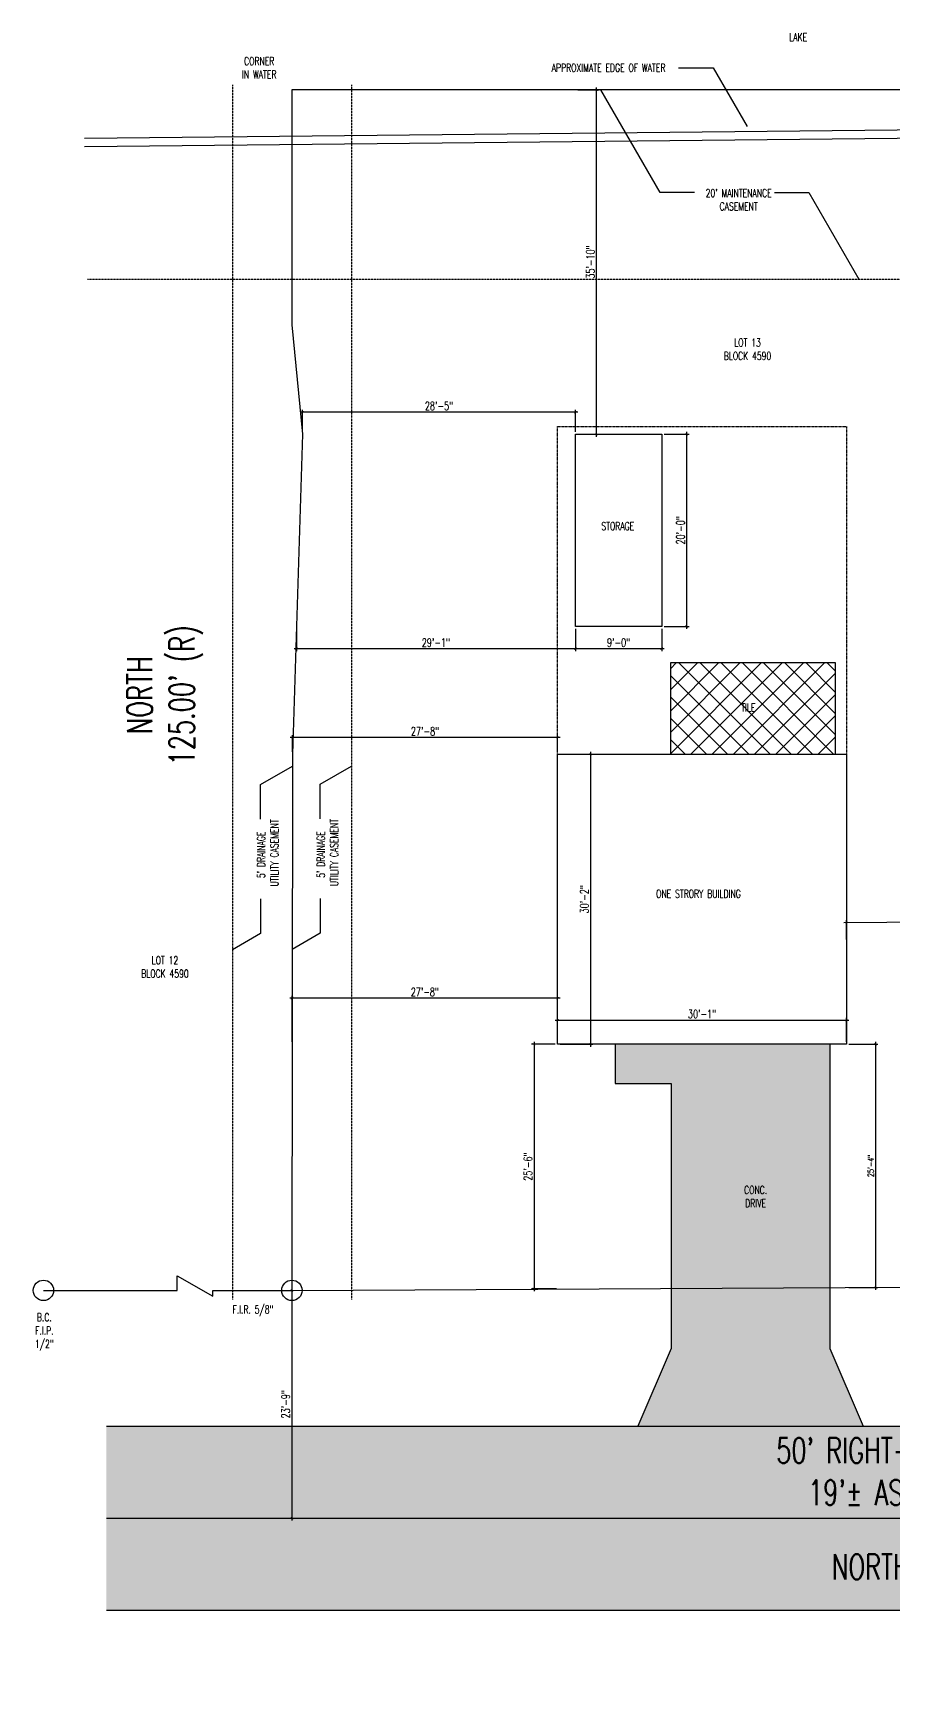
# Model space of a CAD drawing. Header units: inches. Extents: x 26998 to 46838, y -509 to 4343.
# Drawn here: x 44047 to 45123, y -509 to 1567 of the extents above; entities that cross this region are included whole.
import ezdxf

# ---------------------------------------------------------------- set-up
doc = ezdxf.new("R2010")
doc.units = ezdxf.units.IN
doc.header["$LTSCALE"] = 0.5
doc.header["$MEASUREMENT"] = 0
for name, pattern in [('ACAD_ISO10W100', [18, 12, -3, 0, -3]), ('CENTER2', [1.125, 0.75, -0.125, 0.125, -0.125]), ('DASHED', [0.75, 0.5, -0.25])]:
    doc.linetypes.add(name, pattern=pattern)
doc.layers.get('Defpoints').update_dxf_attribs({"color": 140})
doc.layers.add('A-TEXT', color=3, linetype='Continuous')
doc.layers.add('DIMS', color=8, linetype='Continuous')
doc.styles.add('DimText', font='simplex.shx', dxfattribs={"width": 0.7})
doc.dimstyles.new('Copy of S25-T09375', dxfattribs={"dimscale": 48, "dimtxt": 0.15625, "dimasz": 0.0625, "dimexe": 0.0625, "dimexo": 0.0625, "dimgap": 0.03125, "dimtad": 1, "dimdec": 0, "dimzin": 3, "dimdsep": 46, "dimlunit": 4, "dimtxsty": 'DimText', "dimblk": 'ARCHTICK', "dimcen": 0.09375, "dimdle": 0.0625, "dimclrd": 1, "dimclre": 1, "dimclrt": 2, "dimadec": 1, "dimazin": 1, "dimtfac": 1, "dimtdec": 0, "dimtix": 1, "dimtmove": 2, "dimatfit": 3, "dimfxl": 1, "dimfrac": 1, "dimtzin": 3, "dimlwd": -1, "dimlwe": -1, "dimarcsym": 0})
doc.dimstyles.new('Copy(2) of S25-T09375', dxfattribs={"dimscale": 48, "dimtxt": 0.21875, "dimasz": 0.0625, "dimexe": 0.0625, "dimexo": 0.0625, "dimgap": 0.03125, "dimtad": 1, "dimdec": 0, "dimzin": 3, "dimdsep": 46, "dimlunit": 4, "dimtxsty": 'DimText', "dimblk": 'ARCHTICK', "dimcen": 0.09375, "dimdle": 0.0625, "dimclrd": 1, "dimclre": 1, "dimclrt": 2, "dimadec": 1, "dimazin": 1, "dimtfac": 1, "dimtdec": 0, "dimtix": 1, "dimtmove": 2, "dimatfit": 3, "dimfxl": 1, "dimfrac": 1, "dimtzin": 3, "dimlwd": -1, "dimlwe": -1, "dimarcsym": 0})

# ---------------------------------------------------------------- blocks, each defined once
blk = doc.blocks.new('_ArchTick')
at = {"color": 0, "linetype": 'ByBlock', "const_width": 0.15}
blk.add_lwpolyline([(-0.5, -0.5), (0.5, 0.5)], dxfattribs=at)
blk = doc.blocks.new('*D38')
at = {"layer": 'Defpoints', "color": 0, "transparency": 16777216}
for p in [(44702.8, 304.1), (44673.3, -1.5), (44704.5, -1.5)]:
    blk.add_point(p, dxfattribs=at)
at = {"layer": 'DIMS', "color": 1, "transparency": 16777216}
for p, q in [((44699.8, 304.1), (44670.3, 304.1)), ((44673.3, 307.1), (44673.3, -4.5)), ((44701.5, -1.5), (44670.3, -1.5))]:
    blk.add_line(p, q, dxfattribs=at)
at = {"layer": 'DIMS', "color": 1, "transparency": 16777216, "xscale": 3, "yscale": 3, "zscale": 3}
for p, rotation in [((44673.3, 304.1), 90), ((44673.3, -1.5), 270)]:
    blk.add_blockref('_ArchTick', p, dxfattribs=dict(at, rotation=rotation))
at = {"layer": 'DIMS', "color": 2, "transparency": 16777216, "insert": (44665.6, 151.3), "char_height": 10.5, "attachment_point": 5, "rotation": 90, "style": 'DimText'}
blk.add_mtext('25\'-6"', dxfattribs=at)
blk = doc.blocks.new('*D48')
at = {"layer": 'Defpoints', "color": 0, "transparency": 16777216}
for p in [(44370.8, 361.8), (44370.8, 304.4), (44702.8, 304.1)]:
    blk.add_point(p, dxfattribs=at)
at = {"layer": 'DIMS', "color": 1, "transparency": 16777216}
for p, q in [((44705.8, 361.8), (44367.8, 361.8)), ((44370.8, 307.4), (44370.8, 364.8)), ((44702.8, 307.1), (44702.8, 364.8))]:
    blk.add_line(p, q, dxfattribs=at)
at = {"layer": 'DIMS', "color": 1, "transparency": 16777216, "xscale": 3, "yscale": 3, "zscale": 3, "rotation": 180}
blk.add_blockref('_ArchTick', (44370.8, 361.8), dxfattribs=at)
at = {"layer": 'DIMS', "color": 1, "transparency": 16777216, "xscale": 3, "yscale": 3, "zscale": 3}
blk.add_blockref('_ArchTick', (44702.8, 361.8), dxfattribs=at)
at = {"layer": 'DIMS', "color": 2, "transparency": 16777216, "insert": (44536.8, 369.5), "char_height": 10.5, "attachment_point": 5, "style": 'DimText'}
blk.add_mtext('27\'-8"', dxfattribs=at)
blk = doc.blocks.new('*D49')
at = {"layer": 'Defpoints', "color": 0, "transparency": 16777216}
for p in [(44702.8, 666.5), (44702.8, 304.1), (44744, 304.1)]:
    blk.add_point(p, dxfattribs=at)
at = {"layer": 'DIMS', "color": 1, "transparency": 16777216}
for p, q in [((44705.8, 666.5), (44747, 666.5)), ((44744, 669.5), (44744, 301.1)), ((44705.8, 304.1), (44747, 304.1))]:
    blk.add_line(p, q, dxfattribs=at)
at = {"layer": 'DIMS', "color": 1, "transparency": 16777216, "xscale": 3, "yscale": 3, "zscale": 3}
for p, rotation in [((44744, 666.5), 90), ((44744, 304.1), 270)]:
    blk.add_blockref('_ArchTick', p, dxfattribs=dict(at, rotation=rotation))
at = {"layer": 'DIMS', "color": 2, "transparency": 16777216, "insert": (44736.2, 485.3), "char_height": 10.5, "attachment_point": 5, "rotation": 90, "style": 'DimText'}
blk.add_mtext('30\'-2"', dxfattribs=at)
blk = doc.blocks.new('*D50')
at = {"layer": 'Defpoints', "color": 0, "transparency": 16777216}
for p in [(45064, 334.2), (44702.8, 304.1), (45064, 304.1)]:
    blk.add_point(p, dxfattribs=at)
at = {"layer": 'DIMS', "color": 1, "transparency": 16777216}
for p, q in [((44699.8, 334.2), (45067, 334.2)), ((44702.8, 307.1), (44702.8, 337.2)), ((45064, 307.1), (45064, 337.2))]:
    blk.add_line(p, q, dxfattribs=at)
at = {"layer": 'DIMS', "color": 1, "transparency": 16777216, "xscale": 3, "yscale": 3, "zscale": 3, "rotation": 180}
blk.add_blockref('_ArchTick', (44702.8, 334.2), dxfattribs=at)
at = {"layer": 'DIMS', "color": 1, "transparency": 16777216, "xscale": 3, "yscale": 3, "zscale": 3}
blk.add_blockref('_ArchTick', (45064, 334.2), dxfattribs=at)
at = {"layer": 'DIMS', "color": 2, "transparency": 16777216, "insert": (44883.4, 342), "char_height": 10.5, "attachment_point": 5, "style": 'DimText'}
blk.add_mtext('30\'-1"', dxfattribs=at)
blk = doc.blocks.new('*D51')
at = {"layer": 'Defpoints', "color": 0, "transparency": 16777216}
for p in [(44371.2, 687.4), (44371.2, 666.5), (44702.8, 666.5)]:
    blk.add_point(p, dxfattribs=at)
at = {"layer": 'DIMS', "color": 1, "transparency": 16777216}
for p, q in [((44705.8, 687.4), (44368.2, 687.4)), ((44371.2, 669.5), (44371.2, 690.4)), ((44702.8, 669.5), (44702.8, 690.4))]:
    blk.add_line(p, q, dxfattribs=at)
at = {"layer": 'DIMS', "color": 1, "transparency": 16777216, "xscale": 3, "yscale": 3, "zscale": 3, "rotation": 180}
blk.add_blockref('_ArchTick', (44371.2, 687.4), dxfattribs=at)
at = {"layer": 'DIMS', "color": 1, "transparency": 16777216, "xscale": 3, "yscale": 3, "zscale": 3}
blk.add_blockref('_ArchTick', (44702.8, 687.4), dxfattribs=at)
at = {"layer": 'DIMS', "color": 2, "transparency": 16777216, "insert": (44537, 695.2), "char_height": 10.5, "attachment_point": 5, "style": 'DimText'}
blk.add_mtext('27\'-8"', dxfattribs=at)
blk = doc.blocks.new('*D62')
at = {"layer": 'Defpoints', "color": 0, "transparency": 16777216}
for p in [(44376.2, 826.2), (44725, 826.2), (44376.2, 798.3)]:
    blk.add_point(p, dxfattribs=at)
at = {"layer": 'DIMS', "color": 1, "transparency": 16777216}
for p, q in [((44376.2, 823.2), (44376.2, 795.3)), ((44725, 823.2), (44725, 795.3)), ((44728, 798.3), (44373.2, 798.3))]:
    blk.add_line(p, q, dxfattribs=at)
at = {"layer": 'DIMS', "color": 1, "transparency": 16777216, "xscale": 3, "yscale": 3, "zscale": 3, "rotation": 180}
blk.add_blockref('_ArchTick', (44376.2, 798.3), dxfattribs=at)
at = {"layer": 'DIMS', "color": 1, "transparency": 16777216, "xscale": 3, "yscale": 3, "zscale": 3}
blk.add_blockref('_ArchTick', (44725, 798.3), dxfattribs=at)
at = {"layer": 'DIMS', "color": 2, "transparency": 16777216, "insert": (44550.6, 806), "char_height": 10.5, "attachment_point": 5, "style": 'DimText'}
blk.add_mtext('29\'-1"', dxfattribs=at)
blk = doc.blocks.new('*D63')
at = {"layer": 'Defpoints', "color": 0, "transparency": 16777216}
for p in [(44833, 1066.2), (44833, 826.2), (44864.1, 826.2)]:
    blk.add_point(p, dxfattribs=at)
at = {"layer": 'DIMS', "color": 1, "transparency": 16777216}
for p, q in [((44836, 1066.2), (44867.1, 1066.2)), ((44864.1, 1069.2), (44864.1, 823.2)), ((44836, 826.2), (44867.1, 826.2))]:
    blk.add_line(p, q, dxfattribs=at)
at = {"layer": 'DIMS', "color": 1, "transparency": 16777216, "xscale": 3, "yscale": 3, "zscale": 3}
for p, rotation in [((44864.1, 1066.2), 90), ((44864.1, 826.2), 270)]:
    blk.add_blockref('_ArchTick', p, dxfattribs=dict(at, rotation=rotation))
at = {"layer": 'DIMS', "color": 2, "transparency": 16777216, "insert": (44856.4, 946.2), "char_height": 10.5, "attachment_point": 5, "rotation": 90, "style": 'DimText'}
blk.add_mtext('20\'-0"', dxfattribs=at)
blk = doc.blocks.new('*D64')
at = {"layer": 'Defpoints', "color": 0, "transparency": 16777216}
for p in [(44725, 826.2), (44833, 826.2), (44725, 798.3)]:
    blk.add_point(p, dxfattribs=at)
at = {"layer": 'DIMS', "color": 1, "transparency": 16777216}
for p, q in [((44725, 823.2), (44725, 795.3)), ((44833, 823.2), (44833, 795.3)), ((44836, 798.3), (44722, 798.3))]:
    blk.add_line(p, q, dxfattribs=at)
at = {"layer": 'DIMS', "color": 1, "transparency": 16777216, "xscale": 3, "yscale": 3, "zscale": 3, "rotation": 180}
blk.add_blockref('_ArchTick', (44725, 798.3), dxfattribs=at)
at = {"layer": 'DIMS', "color": 1, "transparency": 16777216, "xscale": 3, "yscale": 3, "zscale": 3}
blk.add_blockref('_ArchTick', (44833, 798.3), dxfattribs=at)
at = {"layer": 'DIMS', "color": 2, "transparency": 16777216, "insert": (44779, 806), "char_height": 10.5, "attachment_point": 5, "style": 'DimText'}
blk.add_mtext('9\'-0"', dxfattribs=at)
blk = doc.blocks.new('*D65')
at = {"layer": 'Defpoints', "color": 0, "transparency": 16777216}
for p in [(44383.9, 1093.9), (44383.9, 1066.2), (44725, 1066.2)]:
    blk.add_point(p, dxfattribs=at)
at = {"layer": 'DIMS', "color": 1, "transparency": 16777216}
for p, q in [((44728, 1093.9), (44380.9, 1093.9)), ((44383.9, 1069.2), (44383.9, 1096.9)), ((44725, 1069.2), (44725, 1096.9))]:
    blk.add_line(p, q, dxfattribs=at)
at = {"layer": 'DIMS', "color": 1, "transparency": 16777216, "xscale": 3, "yscale": 3, "zscale": 3, "rotation": 180}
blk.add_blockref('_ArchTick', (44383.9, 1093.9), dxfattribs=at)
at = {"layer": 'DIMS', "color": 1, "transparency": 16777216, "xscale": 3, "yscale": 3, "zscale": 3}
blk.add_blockref('_ArchTick', (44725, 1093.9), dxfattribs=at)
at = {"layer": 'DIMS', "color": 2, "transparency": 16777216, "insert": (44554.5, 1101.7), "char_height": 10.5, "attachment_point": 5, "style": 'DimText'}
blk.add_mtext('28\'-5"', dxfattribs=at)
blk = doc.blocks.new('*D66')
at = {"layer": 'Defpoints', "color": 0, "transparency": 16777216}
for p in [(44725, 1496.7), (44751.6, 1496.7), (44725, 1066.2)]:
    blk.add_point(p, dxfattribs=at)
at = {"layer": 'DIMS', "color": 1, "transparency": 16777216}
for p, q in [((44728, 1496.7), (44754.6, 1496.7)), ((44751.6, 1063.2), (44751.6, 1499.7)), ((44728, 1066.2), (44754.6, 1066.2))]:
    blk.add_line(p, q, dxfattribs=at)
at = {"layer": 'DIMS', "color": 1, "transparency": 16777216, "xscale": 3, "yscale": 3, "zscale": 3}
for p, rotation in [((44751.6, 1496.7), 90), ((44751.6, 1066.2), 270)]:
    blk.add_blockref('_ArchTick', p, dxfattribs=dict(at, rotation=rotation))
at = {"layer": 'DIMS', "color": 2, "transparency": 16777216, "insert": (44743.8, 1281.5), "char_height": 10.5, "attachment_point": 5, "rotation": 90, "style": 'DimText'}
blk.add_mtext('35\'-10"', dxfattribs=at)
blk = doc.blocks.new('*D45')
at = {"layer": 'Defpoints', "color": 0, "transparency": 16777216}
for p in [(45064, 304.1), (45064, 0.4), (45100.2, 0.4)]:
    blk.add_point(p, dxfattribs=at)
at = {"layer": 'DIMS', "color": 1, "transparency": 16777216}
for p, q in [((45067, 304.1), (45103.2, 304.1)), ((45100.2, 307.1), (45100.2, -2.6)), ((45067, 0.4), (45103.2, 0.4))]:
    blk.add_line(p, q, dxfattribs=at)
at = {"layer": 'DIMS', "color": 1, "transparency": 16777216, "xscale": 3, "yscale": 3, "zscale": 3}
for p, rotation in [((45100.2, 304.1), 90), ((45100.2, 0.4), 270)]:
    blk.add_blockref('_ArchTick', p, dxfattribs=dict(at, rotation=rotation))
at = {"layer": 'DIMS', "color": 2, "transparency": 16777216, "insert": (45094.3, 152.3), "char_height": 7.5, "attachment_point": 5, "rotation": 90, "style": 'DimText'}
blk.add_mtext('25\'-4"', dxfattribs=at)
blk = doc.blocks.new('*D46')
at = {"layer": 'Defpoints', "color": 0, "transparency": 16777216}
for p in [(45472.5, 459.6), (45064, 432), (45472.7, 435.5)]:
    blk.add_point(p, dxfattribs=at)
at = {"layer": 'DIMS', "color": 1, "transparency": 16777216}
for p, q in [((45060.8, 456.1), (45475.5, 459.7)), ((45064, 435), (45063.8, 459.2)), ((45472.6, 438.5), (45472.4, 462.6))]:
    blk.add_line(p, q, dxfattribs=at)
at = {"layer": 'DIMS', "color": 1, "transparency": 16777216, "xscale": 3, "yscale": 3, "zscale": 3}
for p, rotation in [((45063.8, 456.2), 180.4864851770125), ((45472.5, 459.6), 0.486485177012526)]:
    blk.add_blockref('_ArchTick', p, dxfattribs=dict(at, rotation=rotation))
at = {"layer": 'DIMS', "color": 2, "transparency": 16777216, "insert": (45268.1, 463.9), "char_height": 7.5, "attachment_point": 5, "rotation": 0.4865, "style": 'DimText'}
blk.add_mtext('34\'-1"', dxfattribs=at)
blk = doc.blocks.new('*D47')
at = {"layer": 'Defpoints', "color": 0, "transparency": 16777216}
for p in [(44370.6, -3.3), (44370.6, -287.9), (44370.6, -287.9)]:
    blk.add_point(p, dxfattribs=at)
at = {"layer": 'DIMS', "color": 1, "transparency": 16777216}
blk.add_line((44370.6, -0.3), (44370.6, -290.9), dxfattribs=at)
at = {"layer": 'DIMS', "color": 1, "transparency": 16777216, "xscale": 3, "yscale": 3, "zscale": 3}
for p, rotation in [((44370.6, -3.3), 90), ((44370.6, -287.9), 270)]:
    blk.add_blockref('_ArchTick', p, dxfattribs=dict(at, rotation=rotation))
at = {"layer": 'DIMS', "color": 2, "transparency": 16777216, "insert": (44362.8, -145.6), "char_height": 10.5, "attachment_point": 5, "rotation": 90, "style": 'DimText'}
blk.add_mtext('23\'-9"', dxfattribs=at)

msp = doc.modelspace()

# ---------------------------------------------------------------- hatches: boundary and pattern name
at = {"true_color": 0x636466}
h = msp.add_hatch(dxfattribs=at)
h.set_pattern_fill('ANSI37', color=251, scale=150)
h.paths.add_polyline_path([(44843.7255425, 780.6225548), (44843.7255425, 666.5411898), (45050.3811383, 666.5411898), (45050.3811383, 780.6225548)])
h.paths.add_polyline_path([(44929.3646364, 717.2566413), (44953.0313031, 717.2566413), (44953.0313031, 732.2566413), (44929.3646364, 732.2566413)], flags=24)
h = msp.add_hatch(dxfattribs=at)
h.set_pattern_fill('AR-CONC', color=251, scale=5, angle=42)
h.set_pattern_definition([(92, (0, 0), (28.750878, 21.66534), [3.75, -41.25]), (37, (0, 0), (-30.321356, 23.307246), [3, -33]), (142.451444, (2.396, 1.805), (-1.570477, 44.972587), [3.18701, -35.057106]), (88.1842, (-6.69, 7.43), (45.193444, 29.55595), [5.625, -61.875]), (138.63564, (-2.925, 9.894), (2.13883, 67.466106), [4.78052, -52.58569]), (33.18416, (-6.69, 7.43), (2.13883, 67.466106), [4.5, -49.5]), (63, (-1.303, 8.92), (35.64965, 5.010232), [3.75, -41.25]), (8, (-1.303, 8.92), (-15.220078, 35.085062), [3, -33]), (113.451445, (1.668, 9.337), (20.429572, 40.095293), [3.18701, -35.057106]), (79.5, (0, 0), (-10.6856466, 12.7762438), [0, -32.6, 0, -33.5, 0, -33.125]), (49.5, (0, 0), (-3.420709, 23.456645), [0, -19.1, 0, -31.85, 0, -12.625]), (9.5, (-8.286, -7.461), (20.589977, 17.0217697), [0, -12.5, 0, -39, 0, -51.75]), (359.5, (-12.002, -10.806), (18.320424, 23.231011), [0, -16.25, 0, -25.9, 0, -36.75])])
h.paths.add_polyline_path([(45043.1398631, 304.1411898), (44774.6672713, 304.1411898), (44774.6672713, 255.255108), (44844.9633079, 255.255108), (44844.9633079, -0.7964771), (45043.1398631, 0.2602293)])
h.paths.add_polyline_path([(45043.1398631, -75.9229114), (45043.1398631, 0.2602293), (44844.9633079, -0.7964771), (44844.9633079, -75.9229114), (44803.1477531, -172.8468785), (45084.9554179, -172.8468785)])
h.paths.add_polyline_path([(45761.4788581, 257.0786157), (45695.899187, 260.5984548), (45482.8236236, 272.0108151), (45470.0994308, 2.5368401), (45665.3556977, 3.577975), (45674.5934638, 199.2161243), (45758.3920243, 194.7210125)])
h.paths.add_polyline_path([(45661.4105024, -79.9736879), (45665.3556977, 3.577975), (45470.0994308, 2.5368401), (45465.8964239, -86.474775), (45432.0796497, -172.8468785), (45683.9432545, -172.8468785)])
h.paths.add_polyline_path([(44933.1942617, 97.9620425), (44967.527595, 97.9620425), (44967.527595, 129.6287092), (44933.1942617, 129.6287092)], flags=24)
h.paths.add_polyline_path([(45558.3769707, 97.9620425), (45592.710304, 97.9620425), (45592.710304, 129.6287092), (45558.3769707, 129.6287092)], flags=24)
h = msp.add_hatch(dxfattribs=at)
h.set_pattern_fill('DOTS', color=251, scale=300)
h.set_pattern_definition([(0, (4984.818, 0), (9.375, 18.75), [0, -18.75])])
edge = h.paths.add_edge_path()
edge.add_line((44138.6897163, -172.8468785), (45943.0304521, -172.8468785))
edge.add_arc((45885.4638049, -1290.6249784), 1119.2594872, 69.4566610434, 87.051816949, ccw=False)
edge.add_line((46278.2296286, -242.5425354), (46453.8198251, -329.5397443))
edge.add_line((46453.8198251, -329.5397443), (46350.4737209, -508.5404477))
edge.add_line((46350.4737209, -508.5404477), (46278.2296286, -472.7466818))
edge.add_arc((45885.4638049, -1520.8291248), 1119.2594872, 69.4566610434, 87.051816949)
edge.add_line((45943.0304521, -403.0510249), (44138.6897163, -403.0510249))
edge.add_line((44138.6897163, -403.0510249), (44138.6897163, -172.8468785))

# ---------------------------------------------------------------- linework, layer by layer
at = {"color": 30, "linetype": 'DASHED', "true_color": 0xf26722}
for p, q in [((44296.1507334, 1502.767585), (44296.1507334, -14.8782607)), ((44444.952994, 1502.767585), (44444.952994, -14.8782607)), ((44115.0244044, 1260.2274432), (46816.9763464, 1260.2274432))]:
    msp.add_line(p, q, dxfattribs=at)
at = {"color": 1}
for p, q in [((44111.2268902, 1436.3424595), (46838.0233808, 1464.4836489)), ((44111.2268902, 1425.5941793), (46838.0233808, 1453.7353687)), ((45050.3811383, 780.6225548), (44843.7255425, 780.6225548)), ((44843.7255425, 780.6225548), (44843.7255425, 666.5411898)), ((45050.3811383, 666.5411898), (45050.3811383, 780.6225548)), ((44227.0073236, -3.3261082), (44227.0073236, 15.0282932)), ((44227.0073236, 15.0282932), (44271.5576914, -10.6928737)), ((44059.8186769, -3.3261082), (44227.0073236, -3.3261082)), ((44271.5576914, -10.6928737), (44271.5576914, -3.3261082)), ((44271.5576914, -3.3261082), (44370.5518637, -3.3261082))]:
    msp.add_line(p, q, dxfattribs=at)
for points in [[(44854.0626962, 1524.186826), (44897.2307285, 1524.186826), (44939.6063226, 1450.7901439)], [(44874.0535094, 1368.5170958), (44830.8854771, 1368.5170958), (44756.8941164, 1496.6738918)], [(44973.7824212, 1368.5317561), (45016.9504535, 1368.5317561), (45079.4799778, 1260.2274432)], [(44331.1109876, 585.4214365), (44331.1109876, 628.5894688), (44371.1385699, 651.6994042)], [(44405.8937503, 585.8353716), (44405.8937503, 629.0034039), (44444.952994, 651.5542688)], [(44331.1256479, 485.6925246), (44331.1256479, 442.5244923), (44296.1507334, 422.331716)], [(44405.9084106, 486.1064598), (44405.9084106, 442.9384275), (44370.9334961, 422.7456512)], [(44774.6672713, 304.1411898), (44774.6672713, 255.255108), (44844.9633079, 255.255108), (44844.9633079, -75.9229114), (44803.1477531, -172.8468785)], [(45043.1398631, 304.1411898), (45043.1398631, -75.9229114), (45084.9554179, -172.8468785)]]:
    msp.add_lwpolyline(points, dxfattribs=at)
msp.add_lwpolyline([(44370.5518637, -3.3261082), (45907.4660547, 4.8689428, -0.0312761476), (46228.8435547, -41.3179379), (46653.4318637, 1496.6738918), (44370.5518637, 1496.6738918), (44370.5518637, 1203.188059), (44383.8824524, 1066.2476696), (44371.1518637, 666.5411898)], format="xyb", close=True)
at = {"color": 1, "linetype": 'ACAD_ISO10W100', "ltscale": 0.05}
msp.add_lwpolyline([(44702.8318637, 666.5411898), (44702.8318637, 1075.8115723), (45064.0318637, 1075.8115723), (45064.0318637, 666.5411898)], dxfattribs=at)
msp.add_lwpolyline([(44833.0424524, 826.2476696), (44725.0424524, 826.2476696), (44725.0424524, 1066.2476696), (44833.0424524, 1066.2476696)], close=True)
msp.add_lwpolyline([(44702.8318637, 666.5411898), (45064.0318637, 666.5411898), (45064.0318637, 304.1411898), (44702.8318637, 304.1411898), (44702.8318637, 666.5411898)])
at = {"color": 1}
for points in [[(44138.6897163, -172.8468785), (45943.0304521, -172.8468785, -0.076924545), (46278.2296286, -242.5425354), (46417.6990607, -311.6434964)], [(46350.4737209, -508.5404477), (46278.2296286, -472.7466818, 0.076924545), (45943.0304521, -403.0510249), (44138.6897163, -403.0510249)]]:
    msp.add_lwpolyline(points, format="xyb", dxfattribs=at)
at = {"color": 1, "linetype": 'CENTER2', "ltscale": 2}
msp.add_lwpolyline([(44138.6897163, -287.9489517), (45943.0304521, -287.9489517, -0.076924545), (46278.2296286, -357.6446086), (46402.146773, -419.040096)], format="xyb", dxfattribs=at)
at = {"color": 1}
for centre in [(44059.8186769, -3.3261082), (44370.5518637, -3.3261082)]:
    msp.add_circle(centre, 12.7554332, dxfattribs=at)

# ---------------------------------------------------------------- texts
at = {"layer": 'A-TEXT', "attachment_point": 5, "style": 'DimText'}
for s, insert, char_height in [('LAKE', (45003.5466233, 1562.3149398), 10), ('CORNER \\PIN WATER', (44329.6947428, 1524.1501912), 10), ('APPROXIMATE EDGE OF WATER', (44766.4939981, 1524.1501912), 10), ("20' MAINTENANCE\\PCASEMENT", (44929.1745353, 1359.3664274), 10), ('LOT 13\\PBLOCK 4590', (44940.1943724, 1172.4687623), 10), ('STORAGE', (44777.9951813, 951.5666032), 10), ('TILE', (44941.1979697, 724.7566413), 10), ('ONE STRORY BUILDING', (44878.895778, 492.1882114), 10), ('LOT 12\\PBLOCK 4590', (44211.7946363, 400.7290378), 10), ('CONC. \\PDRIVE', (44950.3609283, 113.7953759), 10), ('\\A1;\\pxi-3,l4,t4;F.I.R.^I5/8"', (44316.7729868, -28.8906375), 10), ('\\A1;B.C.\\PF.I.P.\\P1/2"', (44060.9781913, -55.2186386), 10), ("50' RIGHT-OF-WAY (BY PLAT)\\P19'%%P ASPHALT PAVEMENT", (45201.889535, -229.565744), 31.544880578), ('NORTH EAU GALLIE CIRCLE', (45242.9029874, -348.7544442), 31.544880578)]:
    msp.add_mtext(s, dxfattribs=dict(at, insert=insert, char_height=char_height))
at = {"layer": 'A-TEXT', "attachment_point": 5, "rotation": 90, "style": 'DimText'}
for s, insert, char_height in [("NORTH\\P125.00' (R)", (44211.764005, 740.1552255), 31.544880578), ("5' DRAINAGE\\P UTILITY CASEMENT", (44340.2763163, 540.8135505), 10), ("5' DRAINAGE\\P UTILITY CASEMENT", (44415.059079, 541.2274857), 10)]:
    msp.add_mtext(s, dxfattribs=dict(at, insert=insert, char_height=char_height))

# ---------------------------------------------------------------- dimensions: what is measured, and where the dimension line sits
at = {"layer": 'DIMS', "color": 1}
for base, p1, p2, picture, middle in [((44751.5982801, 1496.6738918), (44725.0424524, 1066.2476696), (44725.0424524, 1496.6738918), '*D66', (44743.8482801, 1281.4607807)), ((44864.1349539, 826.2476696), (44833.0424524, 1066.2476696), (44833.0424524, 826.2476696), '*D63', (44856.3849539, 946.2476696)), ((44743.9842137, 304.1411898), (44702.8318637, 666.5411898), (44702.8318637, 304.1411898), '*D49', (44736.2342137, 485.3411898)), ((44673.3368335, -1.5456515), (44702.8318637, 304.1411898), (44704.4618306, -1.5456515), '*D38', (44665.5868335, 151.2977692)), ((44370.5518637, -287.9489517), (44370.5518637, -3.3261082), (44370.5518637, -287.9489517), '*D47', (44362.8018637, -145.6375299))]:
    dim = msp.add_linear_dim(base=base, p1=p1, p2=p2, angle=90, dimstyle='Copy(2) of S25-T09375', dxfattribs=at)
    dim.commit()
    dim.dimension.update_dxf_attribs({"geometry": picture, "text_midpoint": middle})
for base, p1, p2, picture, middle in [((44383.8824524, 1093.9474964), (44725.0424524, 1066.2476696), (44383.8824524, 1066.2476696), '*D65', (44554.4624524, 1101.6974964)), ((44376.23849, 798.2650707), (44725.0424524, 826.2476696), (44376.23849, 826.2476696), '*D62', (44550.6404712, 806.0150707)), ((44725.0424524, 798.2650707), (44833.0424524, 826.2476696), (44725.0424524, 826.2476696), '*D64', (44779.0424524, 806.0150707)), ((44371.1518637, 687.4037341), (44702.8318637, 666.5411898), (44371.1518637, 666.5411898), '*D51', (44536.9918637, 695.1537341)), ((44370.8275285, 361.7519848), (44702.8318637, 304.1411898), (44370.8275285, 304.438566), '*D48', (44536.8296961, 369.5019848)), ((45064.0318637, 334.2145646), (44702.8318637, 304.1411898), (45064.0318637, 304.1411898), '*D50', (44883.4318637, 341.9645646))]:
    dim = msp.add_linear_dim(base=base, p1=p1, p2=p2, dimstyle='Copy(2) of S25-T09375', dxfattribs=at)
    dim.commit()
    dim.dimension.update_dxf_attribs({"geometry": picture, "text_midpoint": middle})
for p1, p2, distance, picture, middle in [((45064.0318637, 431.9825219), (45472.6731324, 435.4522836), 24.1908078, '*D46', (45268.0964612, 463.8714093)), ((45064.0318637, 304.1411898), (45064.0318637, 0.3716285), 36.2140953, '*D45', (45094.2816733, 152.2564091))]:
    dim = msp.add_aligned_dim(p1=p1, p2=p2, distance=distance, dimstyle='Copy of S25-T09375', dxfattribs=at)
    dim.commit()
    dim.dimension.update_dxf_attribs({"geometry": picture, "text_midpoint": middle})

doc.saveas('drawing.dxf')
